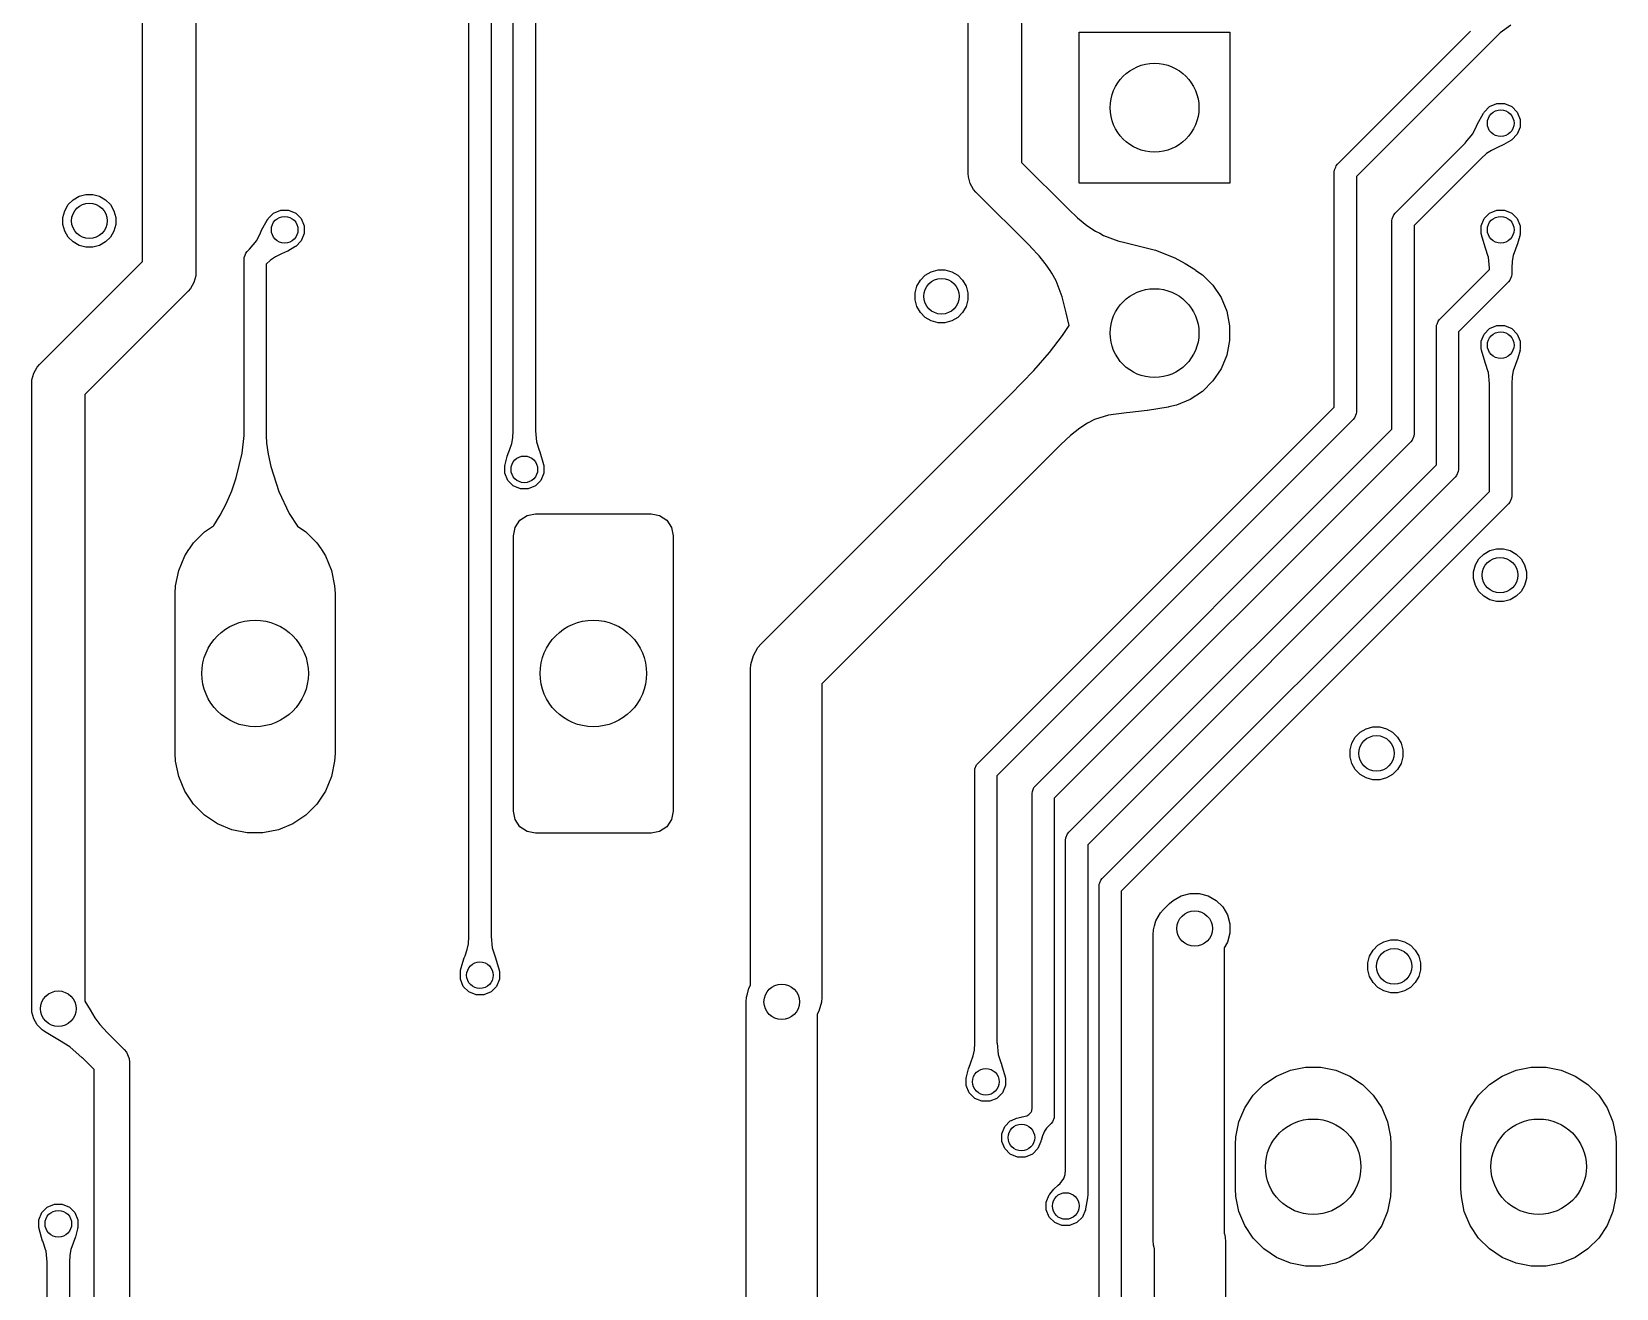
# Model space of a CAD drawing. Extents: x 89 to 178, y -115 to -57.
# Drawn here: x 120.35 to 138.2, y -84.33 to -70.17 of the extents above; entities that cross this region are included whole.
import ezdxf

# ---------------------------------------------------------------- set-up
doc = ezdxf.new("R2010")
doc.units = 0
doc.layers.add('BLACK', color=7, linetype='CONTINUOUS')

msp = doc.modelspace()

# ---------------------------------------------------------------- linework, layer by layer
at = {"layer": 'BLACK', "linetype": 'CONTINUOUS'}
for p, q in [((125.275, -80.364226), (125.275, -61.313457)), ((125.525, -61.312675), (125.525, -80.362887)), ((130.9, -71.765), (130.9, -68.5)), ((131.5, -68.8), (131.5, -71.640736)), ((125.775, -74.664226), (125.775, -69.037112)), ((126.025, -69.035772), (126.025, -74.662887)), ((121.6, -72.757107), (121.6, -69.94422)), ((122.2, -69.819956), (122.2, -72.881371)), ((137.015964, -70.093667), (136.895513, -70.181442)), ((132.15, -71.875), (132.15, -70.175)), ((132.15, -70.175), (133.85, -70.175)), ((133.85, -70.175), (133.85, -71.875)), ((135.061612, -71.661612), (136.561179, -70.162043)), ((136.888281, -70.188495), (135.275, -71.801776)), ((136.895513, -70.181442), (136.888281, -70.188495)), ((136.712923, -71.074997), (136.775001, -71.012919)), ((136.775001, -71.012919), (136.856109, -70.979323)), ((136.856109, -70.979323), (136.943899, -70.979323)), ((136.943899, -70.979323), (137.025007, -71.012919)), ((137.025007, -71.012919), (137.087085, -71.074997)), ((136.627549, -71.234858), (136.636286, -71.21457)), ((136.636286, -71.21457), (136.636765, -71.21359)), ((136.636765, -71.21359), (136.706805, -71.086129)), ((136.706805, -71.086129), (136.70906, -71.084321)), ((136.70906, -71.084321), (136.712923, -71.074997)), ((137.087085, -71.074997), (137.120681, -71.156105)), ((137.120681, -71.156105), (137.120681, -71.243895)), ((136.503308, -71.418545), (136.584701, -71.3208)), ((136.584701, -71.3208), (136.627549, -71.234858)), ((137.014415, -71.393346), (136.934589, -71.440568)), ((137.014916, -71.393032), (137.014415, -71.393346)), ((137.016573, -71.390574), (137.014916, -71.393032)), ((137.025007, -71.387081), (137.016573, -71.390574)), ((137.087085, -71.325003), (137.025007, -71.387081)), ((137.120681, -71.243895), (137.087085, -71.325003)), ((135.711612, -72.211616), (136.502529, -71.420698)), ((136.502529, -71.420698), (136.503308, -71.418545)), ((136.740439, -71.542892), (136.681503, -71.596081)), ((136.79521, -71.505689), (136.740439, -71.542892)), ((136.795217, -71.505684), (136.79521, -71.505689)), ((136.865119, -71.472466), (136.795217, -71.505684)), ((136.933505, -71.441135), (136.865119, -71.472466)), ((136.934589, -71.440568), (136.933505, -71.441135)), ((130.902567, -71.804158), (130.9, -71.765)), ((131.5, -71.640736), (132.028981, -72.169717)), ((135.025, -71.75), (135.027402, -71.725614)), ((135.025, -74.398224), (135.025, -71.75)), ((135.027402, -71.725614), (135.030349, -71.7185)), ((135.030349, -71.7185), (135.040829, -71.693198)), ((135.040829, -71.693198), (135.046066, -71.680554)), ((135.046066, -71.680554), (135.046071, -71.680548)), ((135.046071, -71.680548), (135.061612, -71.661612)), ((136.680256, -71.596523), (135.925, -72.35178)), ((136.681503, -71.596081), (136.680256, -71.596523)), ((130.922836, -71.879805), (130.902567, -71.804158)), ((130.961994, -71.947628), (130.922836, -71.879805)), ((133.85, -71.875), (132.15, -71.875)), ((135.275, -71.801776), (135.275, -74.45)), ((120.722836, -72.185195), (120.761994, -72.117372)), ((120.761994, -72.117372), (120.817372, -72.061994)), ((120.817372, -72.061994), (120.885195, -72.022836)), ((120.885195, -72.022836), (120.960842, -72.002567)), ((120.960842, -72.002567), (121.039158, -72.002567)), ((121.039158, -72.002567), (121.114805, -72.022836)), ((121.114805, -72.022836), (121.182628, -72.061994)), ((121.182628, -72.061994), (121.238006, -72.117372)), ((121.238006, -72.117372), (121.277164, -72.185195)), ((130.987868, -71.977132), (130.961994, -71.947628)), ((131.60477, -72.594034), (130.987868, -71.977132)), ((120.702567, -72.260842), (120.722836, -72.185195)), ((120.702567, -72.339158), (120.702567, -72.260842)), ((121.277164, -72.185195), (121.297433, -72.260842)), ((121.297433, -72.260842), (121.297433, -72.339158)), ((122.936761, -72.41359), (123.006801, -72.286129)), ((123.006801, -72.286129), (123.009056, -72.284321)), ((123.009056, -72.284321), (123.012919, -72.274997)), ((123.012919, -72.274997), (123.074997, -72.212919)), ((123.074997, -72.212919), (123.156105, -72.179323)), ((123.156105, -72.179323), (123.243895, -72.179323)), ((123.243895, -72.179323), (123.325003, -72.212919)), ((123.325003, -72.212919), (123.387081, -72.274997)), ((123.387081, -72.274997), (123.420677, -72.356105)), ((132.028981, -72.169717), (132.029862, -72.170065)), ((132.029862, -72.170065), (132.133861, -72.267354)), ((132.133861, -72.267354), (132.133867, -72.267359)), ((132.133867, -72.267359), (132.133873, -72.267364)), ((132.133873, -72.267364), (132.237644, -72.350496)), ((135.675, -72.300004), (135.677402, -72.275618)), ((135.675, -74.648223), (135.675, -72.300004)), ((135.677402, -72.275618), (135.696066, -72.230558)), ((135.696066, -72.230558), (135.696071, -72.230552)), ((135.696071, -72.230552), (135.711612, -72.211616)), ((136.679317, -72.356105), (136.712913, -72.274997)), ((136.712913, -72.274997), (136.774991, -72.212919)), ((136.774991, -72.212919), (136.856099, -72.179323)), ((136.856099, -72.179323), (136.943889, -72.179323)), ((136.943889, -72.179323), (137.024997, -72.212919)), ((137.024997, -72.212919), (137.087075, -72.274997)), ((137.087075, -72.274997), (137.120671, -72.356105)), ((120.722836, -72.414805), (120.702567, -72.339158)), ((120.761994, -72.482628), (120.722836, -72.414805)), ((121.277164, -72.414805), (121.238006, -72.482628)), ((121.297433, -72.339158), (121.277164, -72.414805)), ((122.884697, -72.5208), (122.927545, -72.434858)), ((122.927545, -72.434858), (122.936282, -72.41457)), ((122.936282, -72.41457), (122.936761, -72.41359)), ((123.420677, -72.443895), (123.387081, -72.525003)), ((123.420677, -72.356105), (123.420677, -72.443895)), ((132.237644, -72.350496), (132.237648, -72.350498)), ((132.237648, -72.350498), (132.237651, -72.350501)), ((132.237651, -72.350501), (132.334541, -72.414981)), ((132.334541, -72.414981), (132.334546, -72.414983)), ((132.334546, -72.414983), (132.334553, -72.414988)), ((132.334553, -72.414988), (132.381997, -72.440386)), ((132.381997, -72.440386), (132.426101, -72.463997)), ((132.426101, -72.463997), (132.426104, -72.463998)), ((132.426104, -72.463998), (132.426106, -72.463999)), ((132.426106, -72.463999), (132.599514, -72.528444)), ((135.925, -72.35178), (135.925, -74.7)), ((136.679317, -72.443895), (136.679317, -72.356105)), ((136.683179, -72.45322), (136.679317, -72.443895)), ((136.682863, -72.456093), (136.683179, -72.45322)), ((136.72346, -72.595729), (136.682863, -72.456093)), ((137.117612, -72.455814), (137.094557, -72.545653)), ((137.120671, -72.443895), (137.117178, -72.452327)), ((137.117178, -72.452327), (137.117744, -72.455238)), ((137.117744, -72.455238), (137.117612, -72.455814)), ((137.120671, -72.356105), (137.120671, -72.443895)), ((120.817372, -72.538006), (120.761994, -72.482628)), ((120.885195, -72.577164), (120.817372, -72.538006)), ((120.960842, -72.597433), (120.885195, -72.577164)), ((121.039158, -72.597433), (120.960842, -72.597433)), ((121.114805, -72.577164), (121.039158, -72.597433)), ((121.182628, -72.538006), (121.114805, -72.577164)), ((121.238006, -72.482628), (121.182628, -72.538006)), ((122.763571, -72.663048), (122.779112, -72.644112)), ((122.779112, -72.644112), (122.802524, -72.620699)), ((122.802524, -72.620699), (122.803304, -72.618545)), ((122.803304, -72.618545), (122.884697, -72.5208)), ((123.233501, -72.641135), (123.165115, -72.672466)), ((123.234585, -72.640568), (123.233501, -72.641135)), ((123.314411, -72.593346), (123.234585, -72.640568)), ((123.314912, -72.593032), (123.314411, -72.593346)), ((123.316569, -72.590574), (123.314912, -72.593032)), ((123.325003, -72.587081), (123.316569, -72.590574)), ((123.387081, -72.525003), (123.325003, -72.587081)), ((131.605083, -72.594864), (131.60477, -72.594034)), ((131.699535, -72.695622), (131.605083, -72.594864)), ((132.599514, -72.528444), (132.634815, -72.536915)), ((132.634815, -72.536915), (132.77046, -72.569468)), ((132.77046, -72.569468), (133.011169, -72.630438)), ((133.011169, -72.630438), (133.012635, -72.630915)), ((133.012635, -72.630915), (133.229207, -72.717532)), ((136.723824, -72.596789), (136.72346, -72.595729)), ((136.731987, -72.617303), (136.723824, -72.596789)), ((136.731993, -72.617323), (136.731987, -72.617303)), ((136.731999, -72.617337), (136.731993, -72.617323)), ((136.756398, -72.690254), (136.731999, -72.617337)), ((137.067991, -72.617324), (137.042053, -72.690241)), ((137.094191, -72.546821), (137.067991, -72.617324)), ((137.094557, -72.545653), (137.094191, -72.546821)), ((120.437868, -73.919239), (121.6, -72.757107)), ((122.7425, -72.7325), (122.744902, -72.708114)), ((122.7425, -74.717293), (122.7425, -72.7325)), ((122.744902, -72.708114), (122.745909, -72.705684)), ((122.745909, -72.705684), (122.753614, -72.687081)), ((122.753614, -72.687081), (122.763566, -72.663054)), ((122.763566, -72.663054), (122.763571, -72.663048)), ((123.040435, -72.742892), (122.9925, -72.786152)), ((122.9925, -72.786152), (122.9925, -74.717293)), ((123.095206, -72.705689), (123.040435, -72.742892)), ((123.095213, -72.705684), (123.095206, -72.705689)), ((123.165115, -72.672466), (123.095213, -72.705684)), ((131.767369, -72.77966), (131.699535, -72.695622)), ((131.781071, -72.796635), (131.767369, -72.77966)), ((131.82276, -72.858251), (131.781071, -72.796635)), ((133.229207, -72.717532), (133.230349, -72.718062)), ((133.230349, -72.718062), (133.345437, -72.779268)), ((133.345437, -72.779268), (133.346102, -72.779652)), ((133.346102, -72.779652), (133.461996, -72.851871)), ((136.76246, -72.708371), (136.756398, -72.690254)), ((136.773981, -72.834576), (136.76246, -72.708371)), ((136.774023, -72.835041), (136.773981, -72.834576)), ((136.774994, -72.837112), (136.774023, -72.835041)), ((136.774994, -72.848229), (136.774994, -72.837112)), ((137.025563, -72.834576), (137.024994, -72.835772)), ((137.024994, -72.835772), (137.024994, -72.900006)), ((137.029626, -72.75529), (137.025563, -72.834576)), ((137.042049, -72.690254), (137.029626, -72.75529)), ((137.042053, -72.690241), (137.042049, -72.690254)), ((122.177164, -72.996176), (122.138006, -73.063999)), ((122.197433, -72.920529), (122.177164, -72.996176)), ((122.2, -72.881371), (122.197433, -72.920529)), ((130.322836, -73.035195), (130.361994, -72.967372)), ((130.361994, -72.967372), (130.417372, -72.911994)), ((130.417372, -72.911994), (130.485195, -72.872836)), ((130.485195, -72.872836), (130.560842, -72.852567)), ((130.560842, -72.852567), (130.639158, -72.852567)), ((130.639158, -72.852567), (130.714805, -72.872836)), ((130.714805, -72.872836), (130.782628, -72.911994)), ((130.782628, -72.911994), (130.838006, -72.967372)), ((130.838006, -72.967372), (130.877164, -73.035195)), ((131.843913, -72.889515), (131.82276, -72.858251)), ((131.843921, -72.88953), (131.843913, -72.889515)), ((131.892379, -72.97739), (131.843921, -72.88953)), ((131.89238, -72.977393), (131.892379, -72.97739)), ((131.892385, -72.977402), (131.89238, -72.977393)), ((131.960501, -73.154331), (131.892385, -72.977402)), ((133.461996, -72.851871), (133.467205, -72.859154)), ((133.467205, -72.859154), (133.467106, -72.859747)), ((133.467106, -72.859747), (133.539234, -72.907941)), ((133.539234, -72.907941), (133.657059, -73.025766)), ((136.211612, -73.411612), (136.774994, -72.848229)), ((136.988383, -72.988394), (136.425, -73.551776)), ((137.003928, -72.969452), (136.988383, -72.988394)), ((137.022592, -72.924392), (137.003928, -72.969452)), ((137.024994, -72.900006), (137.022592, -72.924392)), ((122.112132, -73.093503), (120.95, -74.255635)), ((122.138006, -73.063999), (122.112132, -73.093503)), ((130.302567, -73.110842), (130.322836, -73.035195)), ((130.302567, -73.189158), (130.302567, -73.110842)), ((130.322836, -73.264805), (130.302567, -73.189158)), ((130.877164, -73.035195), (130.897433, -73.110842)), ((130.897433, -73.189158), (130.877164, -73.264805)), ((130.897433, -73.110842), (130.897433, -73.189158)), ((131.960501, -73.154334), (131.960501, -73.154331)), ((131.960502, -73.154335), (131.960501, -73.154334)), ((132.004482, -73.335518), (131.960502, -73.154335)), ((133.657059, -73.025766), (133.749633, -73.164313)), ((133.749633, -73.164313), (133.813399, -73.318258)), ((130.361994, -73.332628), (130.322836, -73.264805)), ((130.417372, -73.388006), (130.361994, -73.332628)), ((130.838006, -73.332628), (130.782628, -73.388006)), ((130.877164, -73.264805), (130.838006, -73.332628)), ((132.037566, -73.478095), (132.004482, -73.335518)), ((133.813399, -73.318258), (133.845907, -73.481685)), ((130.485195, -73.427164), (130.417372, -73.388006)), ((130.560842, -73.447433), (130.485195, -73.427164)), ((130.639158, -73.447433), (130.560842, -73.447433)), ((130.714805, -73.427164), (130.639158, -73.447433)), ((130.782628, -73.388006), (130.714805, -73.427164)), ((131.961678, -73.591819), (132.037566, -73.478095)), ((133.845907, -73.481685), (133.845907, -73.648315)), ((136.175, -73.5), (136.177402, -73.475614)), ((136.175, -75.048224), (136.175, -73.5)), ((136.177402, -73.475614), (136.180559, -73.467993)), ((136.180559, -73.467993), (136.182868, -73.462415)), ((136.182868, -73.462415), (136.196066, -73.430554)), ((136.196066, -73.430554), (136.196071, -73.430548)), ((136.196071, -73.430548), (136.211612, -73.411612)), ((136.425, -73.551776), (136.425, -75.1)), ((136.712919, -73.574997), (136.774997, -73.512919)), ((136.774997, -73.512919), (136.856105, -73.479323)), ((136.856105, -73.479323), (136.943895, -73.479323)), ((136.943895, -73.479323), (137.025003, -73.512919)), ((137.025003, -73.512919), (137.087081, -73.574997)), ((131.818574, -73.784261), (131.961678, -73.591819)), ((133.845907, -73.648315), (133.813399, -73.811742)), ((136.679323, -73.656105), (136.712919, -73.574997)), ((136.679323, -73.743895), (136.679323, -73.656105)), ((137.087081, -73.574997), (137.120677, -73.656105)), ((137.120677, -73.656105), (137.120677, -73.743895)), ((131.639814, -73.98774), (131.818574, -73.784261)), ((133.813399, -73.811742), (133.749633, -73.965687)), ((136.683185, -73.75322), (136.679323, -73.743895)), ((136.682869, -73.756093), (136.683185, -73.75322)), ((136.723466, -73.895729), (136.682869, -73.756093)), ((136.72383, -73.896789), (136.723466, -73.895729)), ((136.731993, -73.917303), (136.72383, -73.896789)), ((137.094197, -73.846821), (137.067997, -73.917324)), ((137.094563, -73.845653), (137.094197, -73.846821)), ((137.117618, -73.755814), (137.094563, -73.845653)), ((137.120677, -73.743895), (137.117184, -73.752327)), ((137.117184, -73.752327), (137.11775, -73.755238)), ((137.11775, -73.755238), (137.117618, -73.755814)), ((120.352567, -74.092213), (120.372836, -74.016566)), ((120.372836, -74.016566), (120.411994, -73.948743)), ((120.411994, -73.948743), (120.437868, -73.919239)), ((131.379216, -74.254895), (131.639814, -73.98774)), ((133.749633, -73.965687), (133.657059, -74.104234)), ((136.731999, -73.917323), (136.731993, -73.917303)), ((136.732005, -73.917337), (136.731999, -73.917323)), ((136.756404, -73.990254), (136.732005, -73.917337)), ((136.762466, -74.008371), (136.756404, -73.990254)), ((136.773987, -74.134576), (136.762466, -74.008371)), ((137.029632, -74.05529), (137.025569, -74.134576)), ((137.042055, -73.990254), (137.029632, -74.05529)), ((137.042059, -73.990241), (137.042055, -73.990254)), ((137.067997, -73.917324), (137.042059, -73.990241)), ((120.35, -74.131371), (120.352567, -74.092213)), ((120.35, -81.177004), (120.35, -74.131371)), ((120.95, -74.255635), (120.95, -81.093764)), ((128.567157, -77.067157), (131.379076, -74.255238)), ((131.379076, -74.255238), (131.379216, -74.254895)), ((133.539234, -74.222059), (133.400687, -74.314633)), ((133.657059, -74.104234), (133.539234, -74.222059)), ((136.774029, -74.135041), (136.773987, -74.134576)), ((136.775, -74.137112), (136.774029, -74.135041)), ((136.775, -75.348223), (136.775, -74.137112)), ((137.025569, -74.134576), (137.025, -74.135772)), ((137.025, -74.135772), (137.025, -75.4)), ((131.011612, -78.411612), (135.025, -74.398224)), ((132.918767, -74.438584), (132.720618, -74.459227)), ((132.919422, -74.438497), (132.918767, -74.438584)), ((133.153864, -74.4006), (132.919422, -74.438497)), ((133.154268, -74.400527), (133.153864, -74.4006)), ((133.161719, -74.39556), (133.154268, -74.400527)), ((133.16177, -74.395301), (133.161719, -74.39556)), ((133.246742, -74.378399), (133.16177, -74.395301)), ((133.400687, -74.314633), (133.246742, -74.378399)), ((135.238388, -74.538388), (131.225, -78.551776)), ((132.244376, -74.578754), (132.159507, -74.634088)), ((132.244385, -74.578749), (132.244376, -74.578754)), ((132.325017, -74.537923), (132.244385, -74.578749)), ((132.482645, -74.489129), (132.325017, -74.537923)), ((132.683998, -74.463828), (132.482645, -74.489129)), ((132.720601, -74.459229), (132.683998, -74.463828)), ((132.720607, -74.459228), (132.720601, -74.459229)), ((132.720618, -74.459227), (132.720607, -74.459228)), ((135.253928, -74.519451), (135.238388, -74.538388)), ((135.253934, -74.519446), (135.253928, -74.519451)), ((135.272598, -74.474386), (135.253934, -74.519446)), ((135.275, -74.45), (135.272598, -74.474386)), ((122.723043, -74.918581), (122.7425, -74.717293)), ((122.9925, -74.717293), (122.996649, -74.803472)), ((125.757943, -74.809751), (125.770368, -74.744702)), ((125.770368, -74.744702), (125.774431, -74.665423)), ((125.774431, -74.665423), (125.775, -74.664226)), ((126.025, -74.662887), (126.025971, -74.664959)), ((126.025971, -74.664959), (126.037534, -74.791632)), ((126.037534, -74.791632), (126.067993, -74.882662)), ((131.657612, -78.665612), (135.675, -74.648223)), ((135.888389, -74.788388), (131.871, -78.805776)), ((132.054427, -74.718282), (131.9451, -74.821078)), ((132.159507, -74.634088), (132.054427, -74.718282)), ((135.903934, -74.769446), (135.888389, -74.788388)), ((135.922598, -74.724387), (135.903934, -74.769446)), ((135.925, -74.7), (135.922598, -74.724386)), ((135.922598, -74.724386), (135.922598, -74.724387)), ((122.655131, -75.194736), (122.723043, -74.918581)), ((122.996649, -74.803472), (123.013976, -74.930112)), ((123.013976, -74.930112), (123.044164, -75.06916)), ((125.682373, -75.044215), (125.705437, -74.954337)), ((125.705437, -74.954337), (125.705802, -74.953176)), ((125.705802, -74.953176), (125.723977, -74.904268)), ((125.723977, -74.904268), (125.731994, -74.882696)), ((125.731994, -74.882696), (125.757943, -74.809751)), ((126.067993, -74.882662), (126.068004, -74.882691)), ((126.068004, -74.882691), (126.076168, -74.903208)), ((126.076168, -74.903208), (126.076532, -74.904268)), ((126.076532, -74.904268), (126.11713, -75.043906)), ((131.944307, -74.821378), (129.25, -77.515685)), ((131.9451, -74.821078), (131.944307, -74.821378)), ((123.044164, -75.06916), (123.135114, -75.350961)), ((125.679323, -75.056105), (125.682815, -75.047673)), ((125.679323, -75.143895), (125.679323, -75.056105)), ((125.712919, -75.225003), (125.679323, -75.143895)), ((125.682249, -75.044761), (125.682373, -75.044215)), ((125.682815, -75.047673), (125.682249, -75.044761)), ((126.120677, -75.143895), (126.087081, -75.225003)), ((126.11713, -75.043906), (126.116813, -75.046777)), ((126.116813, -75.046777), (126.120677, -75.056105)), ((126.120677, -75.056105), (126.120677, -75.143895)), ((132.034612, -79.188612), (136.175, -75.048224)), ((136.422598, -75.124386), (136.403934, -75.169446)), ((136.425, -75.1), (136.422598, -75.124386)), ((122.603276, -75.3423), (122.655131, -75.194736)), ((125.774997, -75.287081), (125.712919, -75.225003)), ((125.856105, -75.320677), (125.774997, -75.287081)), ((125.943895, -75.320677), (125.856105, -75.320677)), ((126.025003, -75.287081), (125.943895, -75.320677)), ((126.087081, -75.225003), (126.025003, -75.287081)), ((136.388388, -75.188388), (132.248, -79.328776)), ((136.403928, -75.169451), (136.388388, -75.188388)), ((136.403934, -75.169446), (136.403928, -75.169451)), ((122.474888, -75.614569), (122.540665, -75.487904)), ((122.540665, -75.487904), (122.603276, -75.3423)), ((123.135114, -75.350961), (123.249884, -75.596353)), ((132.411612, -79.711612), (136.775, -75.348223)), ((136.988389, -75.488388), (132.625, -79.851776)), ((137.003934, -75.469446), (136.988389, -75.488388)), ((137.022598, -75.424386), (137.003934, -75.469446)), ((137.025, -75.4), (137.022598, -75.424386)), ((122.401251, -75.731804), (122.474888, -75.614569)), ((123.249884, -75.596353), (123.344478, -75.741498)), ((125.79653, -75.754329), (125.850723, -75.673223)), ((125.850723, -75.673223), (125.931829, -75.61903)), ((125.931829, -75.61903), (126.0275, -75.6)), ((126.0275, -75.6), (127.3275, -75.6)), ((127.3275, -75.6), (127.423171, -75.61903)), ((127.423171, -75.61903), (127.504277, -75.673223)), ((127.504277, -75.673223), (127.55847, -75.754329)), ((122.171791, -75.929046), (122.296546, -75.804291)), ((122.296546, -75.804291), (122.397295, -75.736972)), ((122.397295, -75.736972), (122.401251, -75.731804)), ((123.344478, -75.741498), (123.438454, -75.804291)), ((123.438454, -75.804291), (123.563209, -75.929046)), ((125.7775, -75.85), (125.79653, -75.754329)), ((125.7775, -78.95), (125.7775, -75.85)), ((127.55847, -75.754329), (127.5775, -75.85)), ((127.5775, -75.85), (127.5775, -78.95)), ((122.073771, -76.075743), (122.121492, -76.004322)), ((122.119177, -75.999987), (122.120628, -75.999242)), ((122.121492, -76.004322), (122.119177, -75.999987)), ((122.120628, -75.999242), (122.127888, -75.99475)), ((122.127888, -75.99475), (122.171791, -75.929046)), ((123.563209, -75.929046), (123.606162, -75.99333)), ((123.606162, -75.99333), (123.615823, -75.999987)), ((123.615823, -75.999987), (123.613507, -76.004322)), ((123.613507, -76.004322), (123.661229, -76.075743)), ((136.709314, -76.053936), (136.777137, -76.014778)), ((136.777137, -76.014778), (136.852784, -75.994509)), ((136.852784, -75.994509), (136.9311, -75.994509)), ((136.9311, -75.994509), (137.006747, -76.014778)), ((137.006747, -76.014778), (137.07457, -76.053936)), ((122.006254, -76.238744), (122.073771, -76.075743)), ((123.661229, -76.075743), (123.728746, -76.238744)), ((136.594509, -76.252784), (136.614778, -76.177137)), ((136.614778, -76.177137), (136.653936, -76.109314)), ((136.653936, -76.109314), (136.709314, -76.053936)), ((137.07457, -76.053936), (137.129948, -76.109314)), ((137.129948, -76.109314), (137.169106, -76.177137)), ((137.169106, -76.177137), (137.189375, -76.252784)), ((121.971834, -76.411785), (122.006254, -76.238744)), ((123.728746, -76.238744), (123.763166, -76.411785)), ((136.594509, -76.3311), (136.594509, -76.252784)), ((136.614778, -76.406747), (136.594509, -76.3311)), ((136.653936, -76.47457), (136.614778, -76.406747)), ((137.169106, -76.406747), (137.129948, -76.47457)), ((137.189375, -76.3311), (137.169106, -76.406747)), ((137.189375, -76.252784), (137.189375, -76.3311)), ((121.9675, -76.5), (121.971834, -76.411785)), ((121.9675, -78.3), (121.9675, -76.5)), ((123.763166, -76.411785), (123.7675, -76.5)), ((123.7675, -76.5), (123.7675, -78.3)), ((136.709314, -76.529948), (136.653936, -76.47457)), ((136.777137, -76.569106), (136.709314, -76.529948)), ((136.852784, -76.589375), (136.777137, -76.569106)), ((137.006747, -76.569106), (136.9311, -76.589375)), ((137.07457, -76.529948), (137.006747, -76.569106)), ((137.129948, -76.47457), (137.07457, -76.529948)), ((136.9311, -76.589375), (136.852784, -76.589375)), ((128.480448, -77.196926), (128.532659, -77.106495)), ((128.532659, -77.106495), (128.567157, -77.067157)), ((128.45, -77.35), (128.453422, -77.29779)), ((128.453422, -77.29779), (128.480448, -77.196927)), ((128.480448, -77.196927), (128.480448, -77.196926)), ((128.45, -80.913063), (128.45, -77.35)), ((129.25, -77.515685), (129.25, -81.050002)), ((135.385195, -78.022836), (135.460842, -78.002567)), ((135.460842, -78.002567), (135.539158, -78.002567)), ((135.539158, -78.002567), (135.614805, -78.022836)), ((135.202567, -78.260842), (135.222836, -78.185195)), ((135.222836, -78.185195), (135.261994, -78.117372)), ((135.261994, -78.117372), (135.317372, -78.061994)), ((135.317372, -78.061994), (135.385195, -78.022836)), ((135.614805, -78.022836), (135.682628, -78.061994)), ((135.682628, -78.061994), (135.738006, -78.117372)), ((135.738006, -78.117372), (135.777164, -78.185195)), ((135.777164, -78.185195), (135.797433, -78.260842)), ((121.971834, -78.388215), (121.9675, -78.3)), ((123.7675, -78.3), (123.763166, -78.388215)), ((135.202567, -78.339158), (135.202567, -78.260842)), ((135.222836, -78.414805), (135.202567, -78.339158)), ((135.797433, -78.339158), (135.777164, -78.414805)), ((135.797433, -78.260842), (135.797433, -78.339158)), ((122.006254, -78.561256), (121.971834, -78.388215)), ((123.763166, -78.388215), (123.728746, -78.561256)), ((130.975, -78.5), (130.977402, -78.475614)), ((130.975, -81.56421), (130.975, -78.5)), ((130.977402, -78.475614), (130.996066, -78.430554)), ((130.996066, -78.430554), (130.996071, -78.430548)), ((130.996071, -78.430548), (131.011612, -78.411612)), ((135.261994, -78.482628), (135.222836, -78.414805)), ((135.317372, -78.538006), (135.261994, -78.482628)), ((135.385195, -78.577164), (135.317372, -78.538006)), ((135.682628, -78.538006), (135.614805, -78.577164)), ((135.738006, -78.482628), (135.682628, -78.538006)), ((135.777164, -78.414805), (135.738006, -78.482628)), ((122.073771, -78.724257), (122.006254, -78.561256)), ((122.171791, -78.870954), (122.073771, -78.724257)), ((123.661229, -78.724257), (123.563209, -78.870954)), ((123.728746, -78.561256), (123.661229, -78.724257)), ((131.225, -78.551776), (131.225, -81.562871)), ((131.623402, -78.729614), (131.642066, -78.684554)), ((131.642066, -78.684554), (131.642071, -78.684548)), ((131.642071, -78.684548), (131.657612, -78.665612)), ((135.460842, -78.597433), (135.385195, -78.577164)), ((135.539158, -78.597433), (135.460842, -78.597433)), ((135.614805, -78.577164), (135.539158, -78.597433)), ((122.296546, -78.995709), (122.171791, -78.870954)), ((123.563209, -78.870954), (123.438454, -78.995709)), ((131.621, -78.754), (131.623402, -78.729614)), ((131.621, -82.293483), (131.621, -78.754)), ((131.871, -78.805776), (131.871, -82.383)), ((122.443243, -79.093729), (122.296546, -78.995709)), ((123.438454, -78.995709), (123.291757, -79.093729)), ((125.79653, -79.045671), (125.7775, -78.95)), ((125.850723, -79.126777), (125.79653, -79.045671)), ((127.55847, -79.045671), (127.504277, -79.126777)), ((127.5775, -78.95), (127.55847, -79.045671)), ((122.606244, -79.161246), (122.443243, -79.093729)), ((122.779285, -79.195666), (122.606244, -79.161246)), ((122.955715, -79.195666), (122.779285, -79.195666)), ((123.128756, -79.161246), (122.955715, -79.195666)), ((123.291757, -79.093729), (123.128756, -79.161246)), ((125.931829, -79.18097), (125.850723, -79.126777)), ((126.0275, -79.2), (125.931829, -79.18097)), ((127.3275, -79.2), (126.0275, -79.2)), ((127.423171, -79.18097), (127.3275, -79.2)), ((127.504277, -79.126777), (127.423171, -79.18097)), ((131.998, -79.277), (132.000402, -79.252614)), ((132.000402, -79.252614), (132.019066, -79.207554)), ((132.019066, -79.207554), (132.019071, -79.207548)), ((132.019071, -79.207548), (132.034612, -79.188612)), ((131.998, -82.996171), (131.998, -79.277)), ((132.248, -79.328776), (132.248, -83.277)), ((132.375, -79.8), (132.377402, -79.775614)), ((132.375, -89.198221), (132.375, -79.8)), ((132.377402, -79.775614), (132.377749, -79.774777)), ((132.377749, -79.774777), (132.384801, -79.75775)), ((132.384801, -79.75775), (132.396066, -79.730554)), ((132.396066, -79.730554), (132.396071, -79.730548)), ((132.396071, -79.730548), (132.411612, -79.711612)), ((132.625, -79.851776), (132.625, -89.249998)), ((133.169157, -79.991367), (133.208495, -79.956869)), ((133.208495, -79.956869), (133.298926, -79.904658)), ((133.298926, -79.904658), (133.39979, -79.877632)), ((133.39979, -79.877632), (133.50421, -79.877632)), ((133.50421, -79.877632), (133.605074, -79.904658)), ((133.605074, -79.904658), (133.695505, -79.956869)), ((133.695505, -79.956869), (133.769341, -80.030705)), ((133.015948, -80.187636), (133.068159, -80.097205)), ((133.068159, -80.097205), (133.102657, -80.057867)), ((133.102657, -80.057867), (133.169157, -79.991367)), ((133.769341, -80.030705), (133.821552, -80.121136)), ((133.821552, -80.121136), (133.848578, -80.222)), ((132.9855, -80.34071), (132.988922, -80.2885)), ((132.988922, -80.2885), (133.000641, -80.244763)), ((133.000641, -80.244763), (133.015948, -80.187636)), ((133.848578, -80.32642), (133.821552, -80.427284)), ((133.848578, -80.222), (133.848578, -80.32642)), ((125.231994, -80.582696), (125.257943, -80.509751)), ((125.257943, -80.509751), (125.270368, -80.444702)), ((125.270368, -80.444702), (125.274431, -80.365423)), ((125.274431, -80.365423), (125.275, -80.364226)), ((125.525, -80.362887), (125.525971, -80.364959)), ((125.525971, -80.364959), (125.537534, -80.491632)), ((125.537534, -80.491632), (125.567993, -80.582662)), ((132.9855, -83.788227), (132.9855, -80.34071)), ((133.821552, -80.427284), (133.7855, -80.489727)), ((133.7855, -80.489727), (133.7855, -83.709172)), ((135.461994, -80.517372), (135.517372, -80.461994)), ((135.517372, -80.461994), (135.585195, -80.422836)), ((135.585195, -80.422836), (135.660842, -80.402567)), ((135.660842, -80.402567), (135.739158, -80.402567)), ((135.739158, -80.402567), (135.814805, -80.422836)), ((135.814805, -80.422836), (135.882628, -80.461994)), ((135.882628, -80.461994), (135.938006, -80.517372)), ((125.182373, -80.744215), (125.205437, -80.654337)), ((125.205437, -80.654337), (125.205802, -80.653176)), ((125.205802, -80.653176), (125.223977, -80.604268)), ((125.223977, -80.604268), (125.231994, -80.582696)), ((125.567993, -80.582662), (125.568004, -80.582691)), ((125.568004, -80.582691), (125.576168, -80.603208)), ((125.576168, -80.603208), (125.576532, -80.604268)), ((125.576532, -80.604268), (125.61713, -80.743906)), ((135.402567, -80.660842), (135.422836, -80.585195)), ((135.402567, -80.739158), (135.402567, -80.660842)), ((135.422836, -80.585195), (135.461994, -80.517372)), ((135.938006, -80.517372), (135.977164, -80.585195)), ((135.977164, -80.585195), (135.997433, -80.660842)), ((135.997433, -80.660842), (135.997433, -80.739158)), ((125.179323, -80.756105), (125.182815, -80.747673)), ((125.179323, -80.843895), (125.179323, -80.756105)), ((125.212919, -80.925003), (125.179323, -80.843895)), ((125.182249, -80.744761), (125.182373, -80.744215)), ((125.182815, -80.747673), (125.182249, -80.744761)), ((125.620677, -80.843895), (125.587081, -80.925003)), ((125.61713, -80.743906), (125.616813, -80.746777)), ((125.616813, -80.746777), (125.620677, -80.756105)), ((125.620677, -80.756105), (125.620677, -80.843895)), ((135.422836, -80.814805), (135.402567, -80.739158)), ((135.461994, -80.882628), (135.422836, -80.814805)), ((135.977164, -80.814805), (135.938006, -80.882628)), ((135.997433, -80.739158), (135.977164, -80.814805)), ((125.274997, -80.987081), (125.212919, -80.925003)), ((125.356105, -81.020677), (125.274997, -80.987081)), ((125.443895, -81.020677), (125.356105, -81.020677)), ((125.525003, -80.987081), (125.443895, -81.020677)), ((125.587081, -80.925003), (125.525003, -80.987081)), ((128.4, -81.100002), (128.403422, -81.047792)), ((128.403422, -81.047792), (128.413358, -81.01071)), ((128.413358, -81.01071), (128.430448, -80.946928)), ((128.430448, -80.946928), (128.45, -80.913063)), ((129.25, -81.050002), (129.246578, -81.102212)), ((135.517372, -80.938006), (135.461994, -80.882628)), ((135.585195, -80.977164), (135.517372, -80.938006)), ((135.660842, -80.997433), (135.585195, -80.977164)), ((135.739158, -80.997433), (135.660842, -80.997433)), ((135.814805, -80.977164), (135.739158, -80.997433)), ((135.882628, -80.938006), (135.814805, -80.977164)), ((135.938006, -80.882628), (135.882628, -80.938006)), ((120.352567, -81.216162), (120.35, -81.177004)), ((120.372836, -81.291809), (120.352567, -81.216162)), ((120.95, -81.093764), (121.008924, -81.191)), ((121.008924, -81.191), (121.061608, -81.280183)), ((128.4, -89.200002), (128.4, -81.100002)), ((129.219552, -81.203076), (129.2, -81.23694)), ((129.246578, -81.102212), (129.219552, -81.203076)), ((120.411994, -81.359632), (120.372836, -81.291809)), ((120.467372, -81.41501), (120.411994, -81.359632)), ((121.061608, -81.280183), (121.119379, -81.356806)), ((121.119379, -81.356806), (121.203908, -81.447507)), ((129.2, -81.23694), (129.2, -89.063064)), ((120.49054, -81.428386), (120.467372, -81.41501)), ((120.493752, -81.432761), (120.49054, -81.428386)), ((120.66396, -81.535905), (120.493752, -81.432761)), ((120.66396, -81.535906), (120.66396, -81.535905)), ((120.663996, -81.535928), (120.66396, -81.535906)), ((120.781506, -81.608284), (120.663996, -81.535928)), ((121.203908, -81.447507), (121.204243, -81.448404)), ((121.204243, -81.448404), (121.393422, -81.637583)), ((130.970368, -81.644686), (130.974431, -81.565407)), ((130.974431, -81.565407), (130.975, -81.56421)), ((131.225, -81.562871), (131.225971, -81.564943)), ((131.225971, -81.564943), (131.237534, -81.691616)), ((120.78151, -81.608288), (120.781506, -81.608284)), ((120.781513, -81.60829), (120.78151, -81.608288)), ((120.920522, -81.731317), (120.781513, -81.60829)), ((120.922049, -81.731895), (120.920522, -81.731317)), ((121.052, -81.861846), (120.922049, -81.731895)), ((121.393422, -81.637583), (121.418294, -81.66789)), ((121.418294, -81.66789), (121.448157, -81.739986)), ((121.448157, -81.739986), (121.452, -81.779004)), ((130.931994, -81.78268), (130.957943, -81.709735)), ((130.957943, -81.709735), (130.970368, -81.644686)), ((131.237534, -81.691616), (131.267993, -81.782646)), ((121.052, -90.35), (121.052, -81.861846)), ((121.452, -81.779004), (121.452, -90.35)), ((130.882373, -81.944199), (130.905437, -81.854321)), ((130.905437, -81.854321), (130.905802, -81.85316)), ((130.905802, -81.85316), (130.923977, -81.804252)), ((130.923977, -81.804252), (130.931994, -81.78268)), ((131.267993, -81.782646), (131.268004, -81.782675)), ((131.268004, -81.782675), (131.276168, -81.803192)), ((131.276168, -81.803192), (131.276532, -81.804252)), ((131.276532, -81.804252), (131.31713, -81.94389)), ((134.232406, -82.031116), (134.375028, -81.935819)), ((134.375028, -81.935819), (134.533501, -81.870177)), ((134.533501, -81.870177), (134.701735, -81.836713)), ((134.701735, -81.836713), (134.873265, -81.836713)), ((134.873265, -81.836713), (135.041499, -81.870177)), ((135.041499, -81.870177), (135.199972, -81.935819)), ((135.199972, -81.935819), (135.342594, -82.031116)), ((136.772406, -82.031116), (136.915028, -81.935819)), ((136.915028, -81.935819), (137.073501, -81.870177)), ((137.073501, -81.870177), (137.241735, -81.836713)), ((137.241735, -81.836713), (137.413265, -81.836713)), ((137.413265, -81.836713), (137.581499, -81.870177)), ((137.581499, -81.870177), (137.739972, -81.935819)), ((137.739972, -81.935819), (137.882594, -82.031116)), ((130.879323, -81.956089), (130.882815, -81.947657)), ((130.879323, -82.043879), (130.879323, -81.956089)), ((130.912919, -82.124987), (130.879323, -82.043879)), ((130.882249, -81.944745), (130.882373, -81.944199)), ((130.882815, -81.947657), (130.882249, -81.944745)), ((131.320677, -82.043879), (131.287081, -82.124987)), ((131.31713, -81.94389), (131.316813, -81.946761)), ((131.316813, -81.946761), (131.320677, -81.956089)), ((131.320677, -81.956089), (131.320677, -82.043879)), ((134.111116, -82.152406), (134.232406, -82.031116)), ((135.342594, -82.031116), (135.463884, -82.152406)), ((136.651116, -82.152406), (136.772406, -82.031116)), ((137.882594, -82.031116), (138.003884, -82.152406)), ((130.974997, -82.187065), (130.912919, -82.124987)), ((131.056105, -82.220661), (130.974997, -82.187065)), ((131.143895, -82.220661), (131.056105, -82.220661)), ((131.225003, -82.187065), (131.143895, -82.220661)), ((131.287081, -82.124987), (131.225003, -82.187065)), ((131.616198, -82.3277), (131.619826, -82.295606)), ((131.619826, -82.295606), (131.621, -82.293483)), ((133.950177, -82.453501), (134.015819, -82.295028)), ((134.015819, -82.295028), (134.111116, -82.152406)), ((135.463884, -82.152406), (135.559181, -82.295028)), ((135.559181, -82.295028), (135.624823, -82.453501)), ((136.490177, -82.453501), (136.555819, -82.295028)), ((136.555819, -82.295028), (136.651116, -82.152406)), ((138.003884, -82.152406), (138.099181, -82.295028)), ((138.099181, -82.295028), (138.164823, -82.453501)), ((131.312919, -82.503997), (131.374997, -82.441919)), ((131.374997, -82.441919), (131.385384, -82.437616)), ((131.385384, -82.437616), (131.385787, -82.437017)), ((131.385787, -82.437017), (131.387297, -82.436168)), ((131.387297, -82.436168), (131.444034, -82.40964)), ((131.444034, -82.40964), (131.446402, -82.408831)), ((131.446402, -82.408831), (131.495823, -82.397696)), ((131.495823, -82.397696), (131.510489, -82.394393)), ((131.510489, -82.394393), (131.51049, -82.394401)), ((131.51049, -82.394401), (131.510518, -82.394386)), ((131.510518, -82.394386), (131.559918, -82.383409)), ((131.559918, -82.383409), (131.584368, -82.367854)), ((131.584368, -82.367854), (131.608618, -82.343604)), ((131.608618, -82.343604), (131.616198, -82.3277)), ((131.834389, -82.471388), (131.782421, -82.523354)), ((131.849934, -82.452446), (131.834389, -82.471388)), ((131.868599, -82.407386), (131.849934, -82.452446)), ((131.871, -82.383), (131.868599, -82.407375)), ((131.868599, -82.407375), (131.868599, -82.407386)), ((133.916713, -82.621735), (133.950177, -82.453501)), ((135.624823, -82.453501), (135.658287, -82.621735)), ((136.456713, -82.621735), (136.490177, -82.453501)), ((138.164823, -82.453501), (138.198287, -82.621735)), ((131.279323, -82.585105), (131.312919, -82.503997)), ((131.279323, -82.672895), (131.279323, -82.585105)), ((131.738253, -82.607707), (131.723512, -82.662377)), ((131.760045, -82.557835), (131.738253, -82.607707)), ((131.760048, -82.557828), (131.760045, -82.557835)), ((131.782421, -82.523354), (131.760048, -82.557828)), ((133.9125, -82.7075), (133.916713, -82.621735)), ((135.658287, -82.621735), (135.6625, -82.7075)), ((136.4525, -82.7075), (136.456713, -82.621735)), ((138.198287, -82.621735), (138.2025, -82.7075)), ((131.312919, -82.754003), (131.279323, -82.672895)), ((131.374997, -82.816081), (131.312919, -82.754003)), ((131.456105, -82.849677), (131.374997, -82.816081)), ((131.625003, -82.816081), (131.543895, -82.849677)), ((131.687081, -82.754003), (131.625003, -82.816081)), ((131.720677, -82.672895), (131.687081, -82.754003)), ((131.723512, -82.662377), (131.720677, -82.666059)), ((131.720677, -82.666059), (131.720677, -82.672895)), ((133.9125, -83.2075), (133.9125, -82.7075)), ((135.6625, -82.7075), (135.6625, -83.2075)), ((136.4525, -83.2075), (136.4525, -82.7075)), ((138.2025, -82.7075), (138.2025, -83.2075)), ((131.543895, -82.849677), (131.456105, -82.849677)), ((131.993214, -83.046946), (131.997139, -82.997855)), ((131.997139, -82.997855), (131.998, -82.996171)), ((131.86584, -83.209777), (131.913027, -83.166694)), ((131.913027, -83.166694), (131.913087, -83.16664)), ((131.913087, -83.16664), (131.935248, -83.147322)), ((131.935248, -83.147322), (131.935251, -83.147317)), ((131.935251, -83.147317), (131.935255, -83.147314)), ((131.935255, -83.147314), (131.97971, -83.090467)), ((131.97971, -83.090466), (131.979712, -83.090464)), ((131.97971, -83.090467), (131.97971, -83.090466)), ((131.979712, -83.090464), (131.993214, -83.046946)), ((131.779323, -83.356105), (131.812919, -83.274997)), ((131.779323, -83.443895), (131.779323, -83.356105)), ((131.812919, -83.274997), (131.819913, -83.268002)), ((131.819913, -83.268002), (131.820342, -83.26589)), ((131.820342, -83.26589), (131.820939, -83.26508)), ((131.820939, -83.26508), (131.864643, -83.211047)), ((131.864643, -83.211047), (131.86584, -83.209777)), ((132.243196, -83.307184), (132.222634, -83.432014)), ((132.245598, -83.301387), (132.243196, -83.307184)), ((132.248, -83.277), (132.245598, -83.301386)), ((132.245598, -83.301386), (132.245598, -83.301387)), ((133.916713, -83.293265), (133.9125, -83.2075)), ((133.950177, -83.461499), (133.916713, -83.293265)), ((135.658287, -83.293265), (135.624823, -83.461499)), ((135.6625, -83.2075), (135.658287, -83.293265)), ((136.456713, -83.293265), (136.4525, -83.2075)), ((136.490177, -83.461499), (136.456713, -83.293265)), ((138.198287, -83.293265), (138.164823, -83.461499)), ((138.2025, -83.2075), (138.198287, -83.293265)), ((120.429317, -83.556105), (120.462913, -83.474997)), ((120.462913, -83.474997), (120.524991, -83.412919)), ((120.524991, -83.412919), (120.606099, -83.379323)), ((120.606099, -83.379323), (120.693889, -83.379323)), ((120.693889, -83.379323), (120.774997, -83.412919)), ((120.774997, -83.412919), (120.837075, -83.474997)), ((120.837075, -83.474997), (120.870671, -83.556105)), ((131.812919, -83.525003), (131.779323, -83.443895)), ((131.874997, -83.587081), (131.812919, -83.525003)), ((132.187081, -83.525003), (132.125003, -83.587081)), ((132.220677, -83.443895), (132.187081, -83.525003)), ((132.222634, -83.432014), (132.220677, -83.435163)), ((132.220677, -83.435163), (132.220677, -83.443895)), ((134.015819, -83.619972), (133.950177, -83.461499)), ((135.624823, -83.461499), (135.559181, -83.619972)), ((136.555819, -83.619972), (136.490177, -83.461499)), ((138.164823, -83.461499), (138.099181, -83.619972)), ((120.429317, -83.643895), (120.429317, -83.556105)), ((120.433179, -83.65322), (120.429317, -83.643895)), ((120.432863, -83.656093), (120.433179, -83.65322)), ((120.47346, -83.795729), (120.432863, -83.656093)), ((120.867612, -83.655814), (120.844557, -83.745653)), ((120.870671, -83.643895), (120.867178, -83.652327)), ((120.867178, -83.652327), (120.867744, -83.655238)), ((120.867744, -83.655238), (120.867612, -83.655814)), ((120.870671, -83.556105), (120.870671, -83.643895)), ((131.956105, -83.620677), (131.874997, -83.587081)), ((132.043895, -83.620677), (131.956105, -83.620677)), ((132.125003, -83.587081), (132.043895, -83.620677)), ((133.7855, -83.709172), (133.786946, -83.71457)), ((133.786946, -83.71457), (133.796578, -83.750517)), ((134.111116, -83.762594), (134.015819, -83.619972)), ((135.559181, -83.619972), (135.463884, -83.762594)), ((136.651116, -83.762594), (136.555819, -83.619972)), ((138.099181, -83.619972), (138.003884, -83.762594)), ((120.473824, -83.796789), (120.47346, -83.795729)), ((120.481987, -83.817303), (120.473824, -83.796789)), ((120.481993, -83.817323), (120.481987, -83.817303)), ((120.481999, -83.817337), (120.481993, -83.817323)), ((120.506398, -83.890254), (120.481999, -83.817337)), ((120.51246, -83.908371), (120.506398, -83.890254)), ((120.792049, -83.890254), (120.779626, -83.95529)), ((120.792053, -83.890241), (120.792049, -83.890254)), ((120.817991, -83.817324), (120.792053, -83.890241)), ((120.844191, -83.746821), (120.817991, -83.817324)), ((120.844557, -83.745653), (120.844191, -83.746821)), ((132.988922, -83.840437), (132.9855, -83.788227)), ((133, -83.881781), (132.988922, -83.840437)), ((133, -85.5), (133, -83.881781)), ((133.796578, -83.750517), (133.8, -83.802727)), ((133.8, -83.802727), (133.8, -85.334314)), ((134.232406, -83.883884), (134.111116, -83.762594)), ((134.375028, -83.979181), (134.232406, -83.883884)), ((135.342594, -83.883884), (135.199972, -83.979181)), ((135.463884, -83.762594), (135.342594, -83.883884)), ((136.772406, -83.883884), (136.651116, -83.762594)), ((136.915028, -83.979181), (136.772406, -83.883884)), ((137.882594, -83.883884), (137.739972, -83.979181)), ((138.003884, -83.762594), (137.882594, -83.883884)), ((120.523981, -84.034576), (120.51246, -83.908371)), ((120.524023, -84.035041), (120.523981, -84.034576)), ((120.524994, -84.037112), (120.524023, -84.035041)), ((120.524994, -90.848225), (120.524994, -84.037112)), ((120.775563, -84.034576), (120.774994, -84.035772)), ((120.774994, -84.035772), (120.774994, -90.900002)), ((120.779626, -83.95529), (120.775563, -84.034576)), ((134.533501, -84.044823), (134.375028, -83.979181)), ((134.701735, -84.078287), (134.533501, -84.044823)), ((134.873265, -84.078287), (134.701735, -84.078287)), ((135.041499, -84.044823), (134.873265, -84.078287)), ((135.199972, -83.979181), (135.041499, -84.044823)), ((137.073501, -84.044823), (136.915028, -83.979181)), ((137.241735, -84.078287), (137.073501, -84.044823)), ((137.413265, -84.078287), (137.241735, -84.078287)), ((137.581499, -84.044823), (137.413265, -84.078287)), ((137.739972, -83.979181), (137.581499, -84.044823))]:
    msp.add_line(p, q, dxfattribs=at)
at = {"layer": 'BLACK'}
for centre, radius in [((133, -71.025), 0.5), ((133, -71.025), 0.5), ((136.900004, -71.2), 0.15), ((121, -72.3), 0.2), ((123.2, -72.4), 0.15), ((136.899994, -72.4), 0.15), ((130.6, -73.15), 0.2), ((133, -73.565), 0.5), ((133, -73.565), 0.5), ((136.9, -73.7), 0.15), ((125.9, -75.1), 0.15), ((136.891942, -76.291942), 0.2), ((122.8675, -77.4), 0.6), ((122.8675, -77.4), 0.6), ((126.6775, -77.4), 0.6), ((126.6775, -77.4), 0.6), ((135.5, -78.3), 0.2), ((133.452, -80.27421), 0.2), ((135.7, -80.7), 0.2), ((125.4, -80.8), 0.15), ((120.65, -81.177004), 0.2), ((128.8, -81.100002), 0.2), ((131.1, -81.999984), 0.15), ((134.7875, -82.9575), 0.5375), ((134.7875, -82.9575), 0.5375), ((137.3275, -82.9575), 0.5375), ((137.3275, -82.9575), 0.5375), ((131.5, -82.629), 0.15), ((132, -83.4), 0.15), ((120.649994, -83.6), 0.15)]:
    msp.add_circle(centre, radius, dxfattribs=at)
at = {"layer": 'WHITE'}
for centre, radius in [((133, -71.025), 0.5), ((136.900004, -71.2), 0.15), ((121, -72.3), 0.2), ((123.2, -72.4), 0.15), ((136.899994, -72.4), 0.15), ((130.6, -73.15), 0.2), ((133, -73.565), 0.5), ((136.9, -73.7), 0.15), ((125.9, -75.1), 0.15), ((136.891942, -76.291942), 0.2), ((122.8675, -77.4), 0.6), ((126.6775, -77.4), 0.6), ((135.5, -78.3), 0.2), ((133.452, -80.27421), 0.2), ((135.7, -80.7), 0.2), ((125.4, -80.8), 0.15), ((120.65, -81.177004), 0.2), ((128.8, -81.100002), 0.2), ((131.1, -81.999984), 0.15), ((134.7875, -82.9575), 0.5375), ((137.3275, -82.9575), 0.5375), ((131.5, -82.629), 0.15), ((132, -83.4), 0.15), ((120.649994, -83.6), 0.15)]:
    msp.add_circle(centre, radius, dxfattribs=at)

doc.saveas('drawing.dxf')
